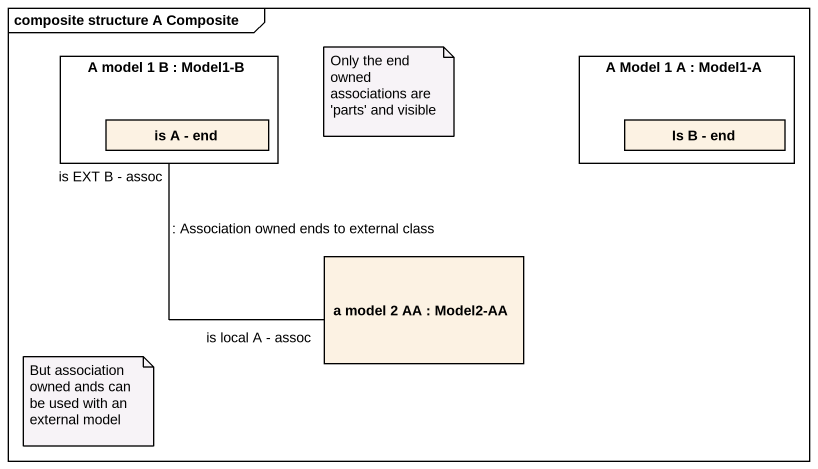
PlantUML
@startuml
mainframe composite structure A Composite
rectangle "A model 1 B : Model1-B" as A_model_1_B {
  rectangle "is A - end" as is_A_end
}
rectangle "A Model 1 A : Model1-A" as A_Model_1_A {
  rectangle "Is B - end" as Is_B_end
}
rectangle "a model 2 AA : Model2-AA" as a_model_2_AA
a_model_2_AA "is local A - assoc" -up- "is EXT B - assoc" A_model_1_B : : Association owned ends to external class
note as N1
  Only the end owned associations are 'parts' and visible
end note
note as N2
  But association owned ands can be used with an external model
end note
@enduml
